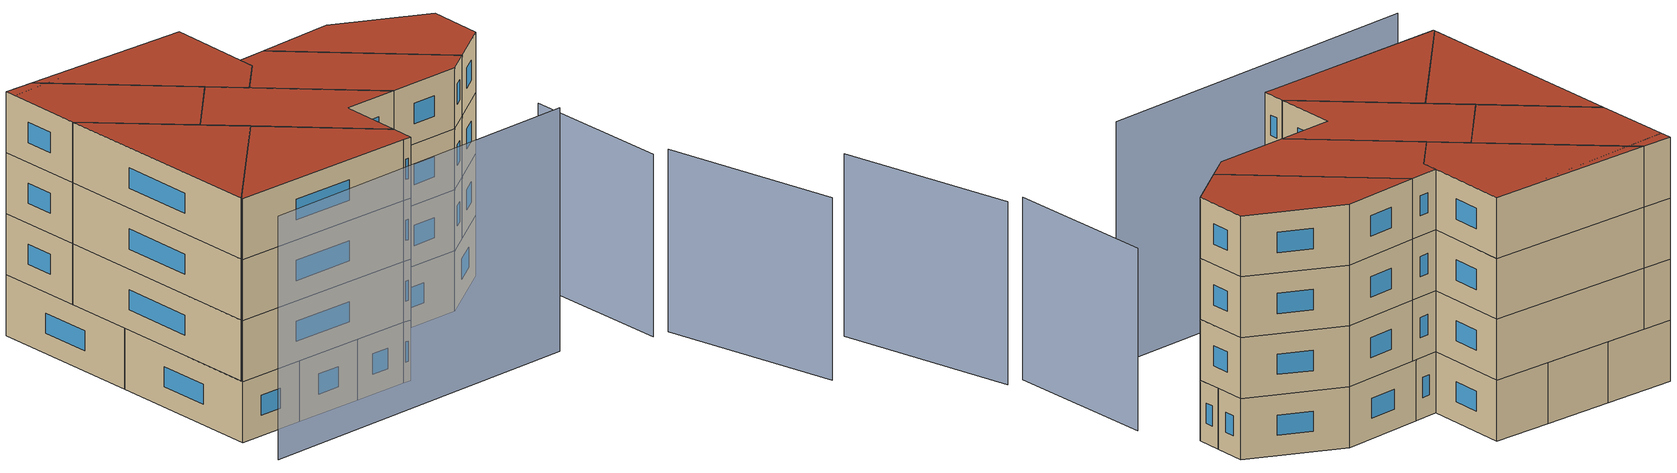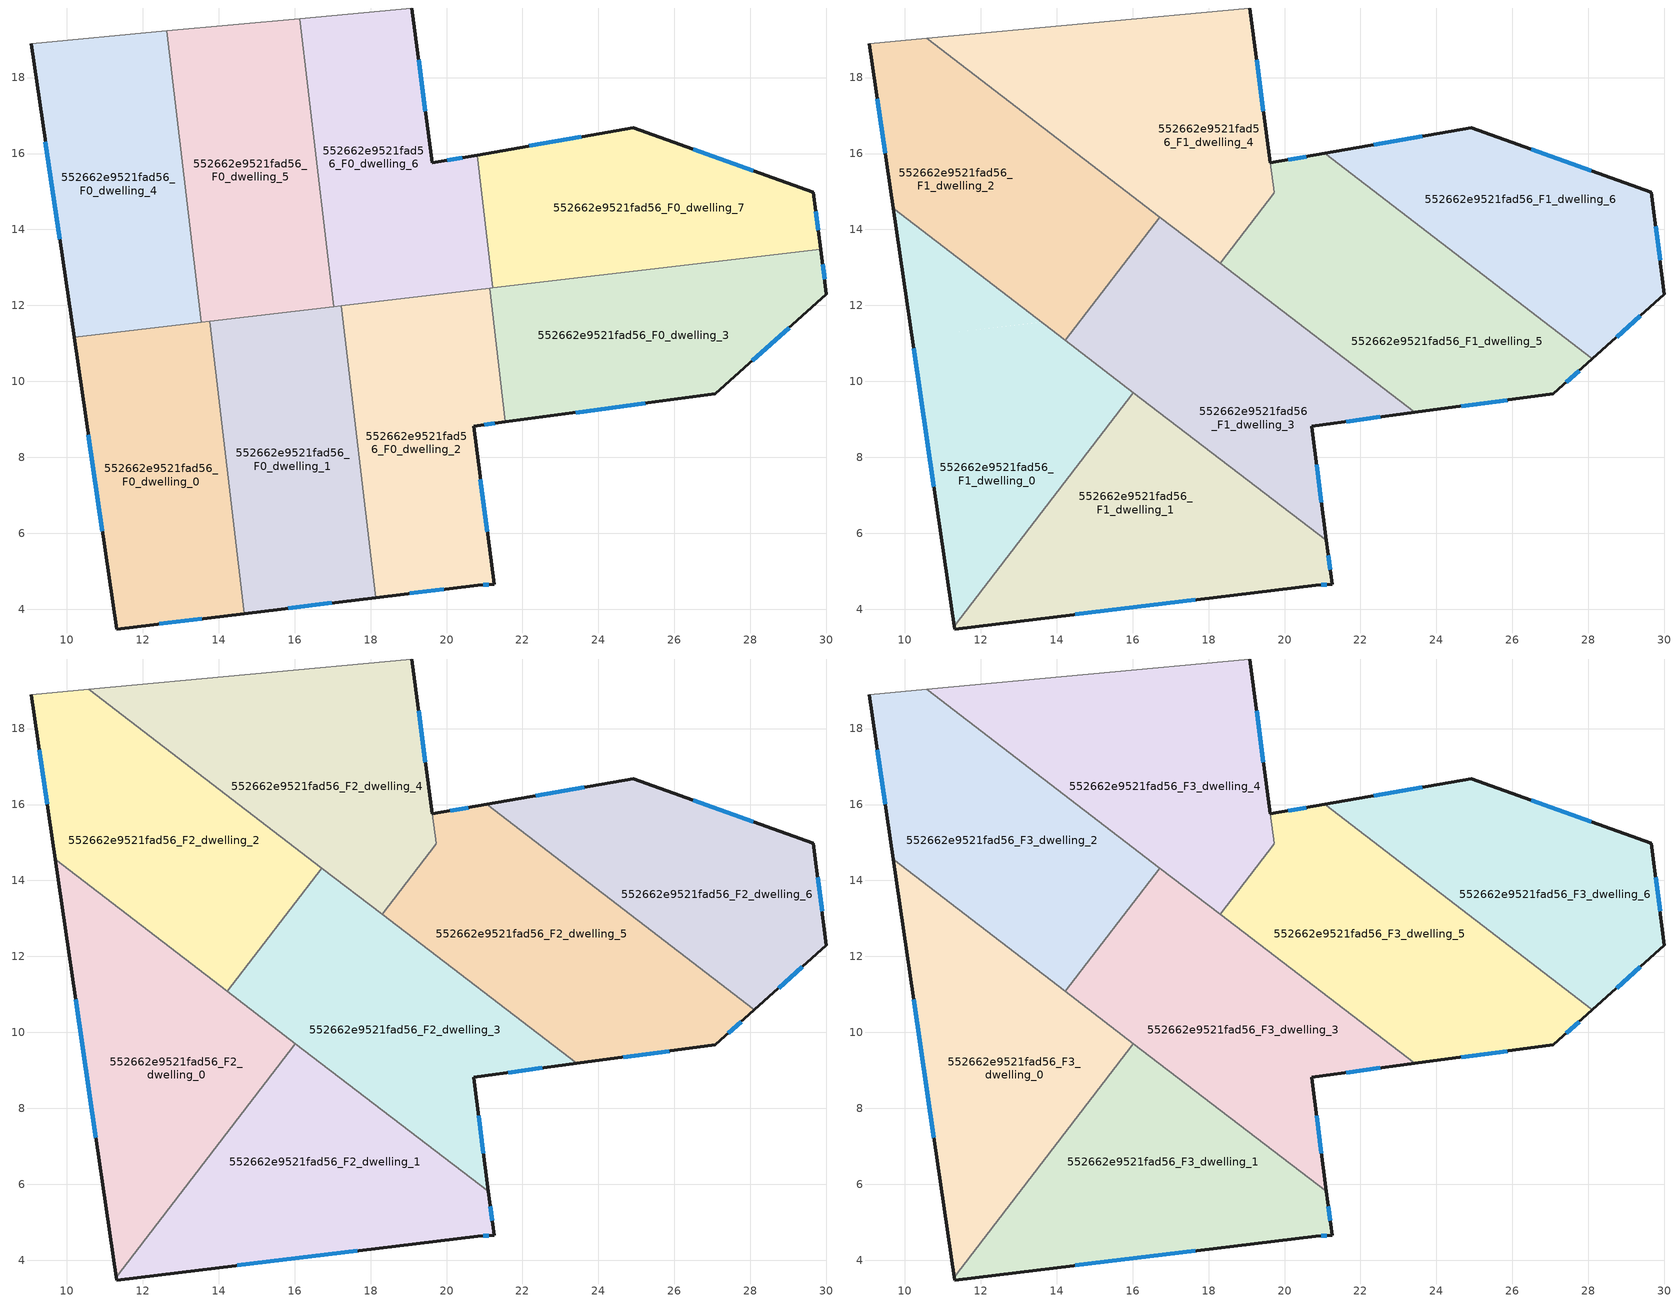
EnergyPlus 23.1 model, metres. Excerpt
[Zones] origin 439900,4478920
552662e9521fad56_F0_dwelling_0
 floor ground (EU_floor_Construction): 13.76,11.58 14.67,3.89 11.32,3.48 10.19,11.16 z0
 wall outside (EU_wall_Construction): 10.19,11.16 11.32,3.48 14.67,3.89 z0:3
 wall to 552662e9521fad56_F0_dwelling_1 (EU_wall_Construction): 14.67,3.89 13.76,11.58 z0:3
 wall to 552662e9521fad56_F0_dwelling_4 (EU_wall_Construction): 13.54,11.56 10.19,11.16 z0:3
 wall to 552662e9521fad56_F0_dwelling_5 (EU_wall_Construction): 13.76,11.58 13.54,11.56 z0:3
 window (EU_Window_Construction): 12.44,3.61 13.55,3.75 / 10.57,8.59 10.94,6.05 z1:2
552662e9521fad56_F0_dwelling_1
 floor ground (EU_floor_Construction): 17.22,11.99 18.13,4.31 14.67,3.89 13.76,11.58 z0
 wall outside (EU_wall_Construction): 14.67,3.89 18.13,4.31 z0:3
 wall to 552662e9521fad56_F0_dwelling_2 (EU_wall_Construction): 18.13,4.31 17.22,11.99 z0:3
 wall to 552662e9521fad56_F0_dwelling_5 (EU_wall_Construction): 17.03,11.97 13.76,11.58 z0:3
 wall to 552662e9521fad56_F0_dwelling_6 (EU_wall_Construction): 17.22,11.99 17.03,11.97 z0:3
 window (EU_Window_Construction): 15.83,4.03 16.97,4.17 z1:2
552662e9521fad56_F0_dwelling_2
 floor ground (EU_floor_Construction): 21.14,12.45 21.55,8.93 20.71,8.82 21.26,4.65 20.82,4.63 18.13,4.31 17.22,11.99 z0
 wall outside (EU_wall_Construction): 18.13,4.31 20.82,4.63 21.26,4.65 20.71,8.82 21.55,8.93 z0:3
 wall to 552662e9521fad56_F0_dwelling_3 (EU_wall_Construction): 21.55,8.93 21.14,12.45 z0:3
 wall to 552662e9521fad56_F0_dwelling_6 (EU_wall_Construction): 21.14,12.45 17.22,11.99 z0:3
 window (EU_Window_Construction): 19.03,4.42 19.92,4.52 / 20.99,8.86 21.27,8.89 / 21.07,6.05 20.89,7.43 / 20.97,4.64 21.11,4.65 z1:2
 ceiling adiabatic (EU_roof_Construction): 21.33,10.79 21.14,12.45 19.43,12.25 z3
552662e9521fad56_F0_dwelling_3
 floor ground (EU_floor_Construction): 29.85,13.48 30.01,12.3 27.08,9.67 21.55,8.93 21.14,12.45 z0
 wall outside (EU_wall_Construction): 21.55,8.93 27.08,9.67 30.01,12.3 29.85,13.48 z0:3
 wall to 552662e9521fad56_F0_dwelling_7 (EU_wall_Construction): 29.85,13.48 21.22,12.46 z0:3
 wall to 552662e9521fad56_F0_dwelling_6 (EU_wall_Construction): 21.22,12.46 21.13,12.45 z0:3
 window (EU_Window_Construction): 29.96,12.69 29.9,13.09 / 28.06,10.55 29.03,11.42 / 23.4,9.18 25.23,9.42 z1:2
552662e9521fad56_F0_dwelling_4
 floor ground (EU_floor_Construction): 12.63,19.23 13.54,11.56 10.19,11.16 9.06,18.89 z0
 wall outside (EU_wall_Construction): 9.06,18.89 10.19,11.16 z0:3
 wall to 552662e9521fad56_F0_dwelling_5 (EU_wall_Construction): 13.54,11.56 12.63,19.23 z0:3
 wall adiabatic (EU_wall_Construction): 12.63,19.23 9.06,18.89 z0:3
 window (EU_Window_Construction): 9.44,16.31 9.81,13.75 z1:2
 ceiling adiabatic (EU_roof_Construction): 13.53,11.61 12.86,17.28 10.58,19.04 12.63,19.23 9.06,18.89 10.19,11.16 9.69,14.55 z3
552662e9521fad56_F0_dwelling_5
 floor ground (EU_floor_Construction): 16.13,19.56 17.03,11.97 13.54,11.56 12.63,19.23 z0
 wall to 552662e9521fad56_F0_dwelling_6 (EU_wall_Construction): 17.03,11.97 16.13,19.56 z0:3
 wall adiabatic (EU_wall_Construction): 16.13,19.56 12.63,19.23 z0:3
552662e9521fad56_F0_dwelling_6
 floor ground (EU_floor_Construction): 19.09,19.83 19.62,15.75 20.8,15.96 21.22,12.46 17.03,11.97 16.13,19.56 z0
 wall outside (EU_wall_Construction): 20.8,15.96 19.62,15.75 19.09,19.83 z0:3
 wall adiabatic (EU_wall_Construction): 19.09,19.83 16.13,19.56 z0:3
 wall to 552662e9521fad56_F0_dwelling_7 (EU_wall_Construction): 21.22,12.46 20.8,15.96 z0:3
 window (EU_Window_Construction): 19.44,17.12 19.27,18.47 / 20.41,15.89 20.02,15.82 z1:2
552662e9521fad56_F0_dwelling_7
 floor ground (EU_floor_Construction): 29.66,14.97 29.85,13.48 21.22,12.46 20.8,15.96 24.92,16.68 z0
 wall outside (EU_wall_Construction): 29.85,13.48 29.66,14.97 24.92,16.68 20.8,15.96 z0:3
 window (EU_Window_Construction): 23.54,16.44 22.18,16.2 / 28.07,15.54 26.5,16.11 / 29.79,13.98 29.72,14.48 z1:2
 ceiling adiabatic (EU_roof_Construction): 25.08,12.92 21.05,16 20.8,15.96 21.22,12.46 z3
552662e9521fad56_F1_dwelling_0
 floor to 552662e9521fad56_F0_dwelling_0 (EU_floor_Construction): 13.78,11.42 14.25,7.4 11.3,3.55 10.19,11.16 13.6,11.56 z3
 floor to 552662e9521fad56_F0_dwelling_1 (EU_floor_Construction): 16.02,9.71 14.25,7.4 13.78,11.42 z3
 floor to 552662e9521fad56_F0_dwelling_4 (EU_floor_Construction): 13.53,11.61 13.54,11.56 10.19,11.16 9.69,14.55 z3
 wall outside (EU_wall_Construction): 9.69,14.55 11.3,3.55 z3:6
 wall to 552662e9521fad56_F1_dwelling_1 (EU_wall_Construction): 11.3,3.55 16.02,9.71 z3:6
 wall to 552662e9521fad56_F1_dwelling_2 (EU_wall_Construction): 14.23,11.08 9.69,14.55 z3:6
 wall to 552662e9521fad56_F1_dwelling_3 (EU_wall_Construction): 16.02,9.71 14.23,11.08 z3:6
 window (EU_Window_Construction): 10.23,10.88 10.77,7.23 z4:5
552662e9521fad56_F1_dwelling_1
 floor to 552662e9521fad56_F0_dwelling_1 (EU_floor_Construction): 17.64,8.46 18.13,4.31 14.67,3.89 14.25,7.4 16.02,9.71 z3
 floor to 552662e9521fad56_F0_dwelling_0 (EU_floor_Construction): 14.25,7.4 14.67,3.89 11.32,3.48 11.3,3.55 z3
 floor to 552662e9521fad56_F0_dwelling_2 (EU_floor_Construction): 21.1,5.81 21.26,4.65 20.82,4.63 18.13,4.31 17.64,8.46 z3
 wall outside (EU_wall_Construction): 11.3,3.55 11.32,3.48 20.82,4.63 21.26,4.65 21.1,5.81 z3:6
 wall to 552662e9521fad56_F1_dwelling_3 (EU_wall_Construction): 21.1,5.81 16.02,9.71 z3:6
 window (EU_Window_Construction): 20.97,4.64 21.11,4.65 / 14.49,3.86 17.64,4.25 / 21.2,5.04 21.15,5.42 z4:5
552662e9521fad56_F1_dwelling_2
 floor adiabatic (EU_floor_Construction): 12.86,17.28 13.53,11.61 9.69,14.55 9.06,18.89 10.58,19.04 z3
 floor to 552662e9521fad56_F0_dwelling_0 (EU_floor_Construction): 13.76,11.58 13.78,11.42 13.6,11.56 z3
 floor to 552662e9521fad56_F0_dwelling_5 (EU_floor_Construction): 16.72,14.33 14.7,11.69 13.6,11.56 13.53,11.61 12.86,17.28 z3
 floor to 552662e9521fad56_F0_dwelling_1 (EU_floor_Construction): 14.7,11.69 14.23,11.08 13.78,11.42 13.76,11.58 z3
 wall outside (EU_wall_Construction): 9.06,18.89 9.69,14.55 z3:6
 wall adiabatic (EU_wall_Construction): 10.58,19.04 9.06,18.89 z3:6
 wall to 552662e9521fad56_F1_dwelling_3 (EU_wall_Construction): 14.23,11.08 16.72,14.33 z3:6
 wall to 552662e9521fad56_F1_dwelling_4 (EU_wall_Construction): 16.72,14.33 10.58,19.04 z3:6
 window (EU_Window_Construction): 9.27,17.44 9.48,16 z4:5
552662e9521fad56_F1_dwelling_3
 floor to 552662e9521fad56_F0_dwelling_2 (EU_floor_Construction): 21.33,10.79 21.55,8.93 20.71,8.82 20.71,8.81 21.1,5.81 17.64,8.46 17.22,11.99 19.43,12.25 z3
 floor to 552662e9521fad56_F0_dwelling_3 (EU_floor_Construction): 23.43,9.18 21.55,8.93 21.33,10.79 z3
 floor to 552662e9521fad56_F0_dwelling_6 (EU_floor_Construction): 19.43,12.25 17.03,11.97 16.75,14.3 z3
 floor to 552662e9521fad56_F0_dwelling_1 (EU_floor_Construction): 17.22,11.99 17.64,8.46 14.23,11.08 14.7,11.69 z3
 floor to 552662e9521fad56_F0_dwelling_5 (EU_floor_Construction): 16.75,14.3 17.03,11.97 14.7,11.69 16.72,14.33 z3
 wall outside (EU_wall_Construction): 21.1,5.81 20.71,8.81 20.71,8.82 23.43,9.18 z3:6
 wall to 552662e9521fad56_F1_dwelling_5 (EU_wall_Construction): 23.43,9.18 18.3,13.12 z3:6
 wall to 552662e9521fad56_F1_dwelling_4 (EU_wall_Construction): 18.3,13.12 16.72,14.33 z3:6
 window (EU_Window_Construction): 20.97,6.81 20.84,7.81 / 21.62,8.94 22.52,9.06 z4:5
552662e9521fad56_F1_dwelling_4
 floor to 552662e9521fad56_F0_dwelling_6 (EU_floor_Construction): 19.09,19.83 19.62,15.75 19.72,14.97 18.3,13.12 16.75,14.3 16.13,19.56 z3
 floor to 552662e9521fad56_F0_dwelling_5 (EU_floor_Construction): 16.13,19.56 16.75,14.3 12.86,17.28 12.63,19.23 z3
 floor to 552662e9521fad56_F0_dwelling_4 (EU_floor_Construction): 12.63,19.23 12.86,17.28 10.58,19.04 z3
 wall outside (EU_wall_Construction): 19.62,15.75 19.09,19.83 z3:6
 wall adiabatic (EU_wall_Construction): 19.09,19.83 10.58,19.04 z3:6
 wall to 552662e9521fad56_F1_dwelling_5 (EU_wall_Construction): 18.3,13.12 19.72,14.97 / 19.72,14.98 19.62,15.75 z3:6
 window (EU_Window_Construction): 19.44,17.12 19.27,18.47 z4:5
552662e9521fad56_F1_dwelling_5
 floor to 552662e9521fad56_F0_dwelling_3 (EU_floor_Construction): 28.11,10.6 27.08,9.67 23.43,9.18 21.33,10.79 21.14,12.45 25.08,12.92 z3
 floor to 552662e9521fad56_F0_dwelling_6 (EU_floor_Construction): 20.8,15.96 21.22,12.46 19.43,12.25 18.3,13.12 19.72,14.97 19.62,15.75 z3
 floor adiabatic (EU_floor_Construction): 25.08,12.92 21.14,12.45 21.33,10.79 23.43,9.18 18.3,13.12 19.43,12.25 21.22,12.46 20.8,15.96 19.62,15.75 21.05,16 z3
 wall outside (EU_wall_Construction): 21.05,16 19.62,15.75 / 23.43,9.18 27.08,9.67 28.11,10.59 z3:6
 wall to 552662e9521fad56_F1_dwelling_6 (EU_wall_Construction): 28.11,10.59 21.05,16 z3:6
 window (EU_Window_Construction): 20.57,15.92 20.1,15.84 / 27.42,9.98 27.77,10.29 / 24.65,9.35 25.86,9.51 z4:5
552662e9521fad56_F1_dwelling_6
 floor to 552662e9521fad56_F0_dwelling_7 (EU_floor_Construction): 29.66,14.97 29.85,13.48 25.08,12.92 21.05,16 24.92,16.68 z3
 floor to 552662e9521fad56_F0_dwelling_3 (EU_floor_Construction): 29.85,13.48 30.01,12.3 28.11,10.6 25.08,12.92 z3
 wall outside (EU_wall_Construction): 28.11,10.59 30.01,12.3 29.66,14.97 24.92,16.68 21.05,16 z3:6
 window (EU_Window_Construction): 28.74,11.16 29.37,11.73 / 23.63,16.45 22.35,16.23 / 28.07,15.54 26.5,16.11 / 29.89,13.19 29.77,14.08 z4:5
552662e9521fad56_F2_dwelling_0
 floor to 552662e9521fad56_F1_dwelling_0 (EU_floor_Construction): 16.02,9.71 11.3,3.55 9.69,14.55 z6
 wall outside (EU_wall_Construction): 9.69,14.55 11.3,3.55 z6:9
 wall to 552662e9521fad56_F2_dwelling_1 (EU_wall_Construction): 11.3,3.55 16.02,9.71 z6:9
 wall to 552662e9521fad56_F2_dwelling_2 (EU_wall_Construction): 14.23,11.08 9.69,14.55 z6:9
 wall to 552662e9521fad56_F2_dwelling_3 (EU_wall_Construction): 16.02,9.71 14.23,11.08 z6:9
 window (EU_Window_Construction): 10.23,10.88 10.77,7.23 z7:8
552662e9521fad56_F2_dwelling_1
 floor to 552662e9521fad56_F1_dwelling_1 (EU_floor_Construction): 21.1,5.81 21.26,4.65 20.82,4.63 11.32,3.48 11.3,3.55 16.02,9.71 z6
 wall outside (EU_wall_Construction): 11.3,3.55 11.32,3.48 20.82,4.63 21.26,4.65 21.1,5.81 z6:9
 wall to 552662e9521fad56_F2_dwelling_3 (EU_wall_Construction): 21.1,5.81 16.02,9.71 z6:9
 window (EU_Window_Construction): 20.97,4.64 21.11,4.65 / 14.49,3.86 17.64,4.25 / 21.2,5.04 21.15,5.42 z7:8
552662e9521fad56_F2_dwelling_2
 floor to 552662e9521fad56_F1_dwelling_2 (EU_floor_Construction): 16.72,14.33 14.23,11.08 9.69,14.55 9.06,18.89 10.58,19.04 z6
 wall outside (EU_wall_Construction): 9.06,18.89 9.69,14.55 z6:9
 wall adiabatic (EU_wall_Construction): 10.58,19.04 9.06,18.89 z6:9
 wall to 552662e9521fad56_F2_dwelling_3 (EU_wall_Construction): 14.23,11.08 16.72,14.33 z6:9
 wall to 552662e9521fad56_F2_dwelling_4 (EU_wall_Construction): 16.72,14.33 10.58,19.04 z6:9
 window (EU_Window_Construction): 9.27,17.44 9.48,16 z7:8
552662e9521fad56_F2_dwelling_3
 floor to 552662e9521fad56_F1_dwelling_3 (EU_floor_Construction): 23.43,9.18 20.71,8.82 20.71,8.81 21.1,5.81 14.23,11.08 16.72,14.33 z6
 wall outside (EU_wall_Construction): 21.1,5.81 20.71,8.81 20.71,8.82 23.43,9.18 z6:9
 wall to 552662e9521fad56_F2_dwelling_5 (EU_wall_Construction): 23.43,9.18 18.3,13.12 z6:9
 wall to 552662e9521fad56_F2_dwelling_4 (EU_wall_Construction): 18.3,13.12 16.72,14.33 z6:9
 window (EU_Window_Construction): 20.97,6.81 20.84,7.81 / 21.62,8.94 22.52,9.06 z7:8
552662e9521fad56_F2_dwelling_4
 floor to 552662e9521fad56_F1_dwelling_4 (EU_floor_Construction): 19.09,19.83 19.62,15.75 19.72,14.97 18.3,13.12 10.58,19.04 z6
 wall outside (EU_wall_Construction): 19.62,15.75 19.09,19.83 z6:9
 wall adiabatic (EU_wall_Construction): 19.09,19.83 10.58,19.04 z6:9
 wall to 552662e9521fad56_F2_dwelling_5 (EU_wall_Construction): 18.3,13.12 19.72,14.97 / 19.72,14.98 19.62,15.75 z6:9
 window (EU_Window_Construction): 19.44,17.12 19.27,18.47 z7:8
552662e9521fad56_F2_dwelling_5
 floor to 552662e9521fad56_F1_dwelling_5 (EU_floor_Construction): 28.11,10.59 27.08,9.67 23.43,9.18 18.3,13.12 19.73,14.98 19.62,15.75 21.05,16 z6
 wall outside (EU_wall_Construction): 21.05,16 19.62,15.75 / 23.43,9.18 27.08,9.67 28.11,10.59 z6:9
 wall to 552662e9521fad56_F2_dwelling_6 (EU_wall_Construction): 28.11,10.59 21.05,16 z6:9
 window (EU_Window_Construction): 20.57,15.92 20.1,15.84 / 27.42,9.98 27.77,10.29 / 24.65,9.35 25.86,9.51 z7:8
552662e9521fad56_F2_dwelling_6
 floor to 552662e9521fad56_F1_dwelling_6 (EU_floor_Construction): 29.66,14.97 30.01,12.3 28.11,10.59 21.05,16 24.92,16.68 z6
 wall outside (EU_wall_Construction): 28.11,10.59 30.01,12.3 29.66,14.97 24.92,16.68 21.05,16 z6:9
 window (EU_Window_Construction): 28.74,11.16 29.37,11.73 / 23.63,16.45 22.35,16.23 / 28.07,15.54 26.5,16.11 / 29.89,13.19 29.77,14.08 z7:8
552662e9521fad56_F3_dwelling_0
 floor to 552662e9521fad56_F2_dwelling_0 (EU_floor_Construction): 16.02,9.71 11.3,3.55 9.69,14.55 z9
 wall outside (EU_wall_Construction): 9.69,14.55 11.3,3.55 z9:12
 wall to 552662e9521fad56_F3_dwelling_1 (EU_wall_Construction): 11.3,3.55 16.02,9.71 z9:12
 wall to 552662e9521fad56_F3_dwelling_2 (EU_wall_Construction): 14.23,11.08 9.69,14.55 z9:12
 wall to 552662e9521fad56_F3_dwelling_3 (EU_wall_Construction): 16.02,9.71 14.23,11.08 z9:12
 window (EU_Window_Construction): 10.23,10.88 10.77,7.23 z10:11
 roof outside (EU_roof_Construction): 11.3,3.55 16.02,9.71 9.69,14.55 z12
552662e9521fad56_F3_dwelling_1
 floor to 552662e9521fad56_F2_dwelling_1 (EU_floor_Construction): 21.1,5.81 21.26,4.65 20.82,4.63 11.32,3.48 11.3,3.55 16.02,9.71 z9
 wall outside (EU_wall_Construction): 11.3,3.55 11.32,3.48 20.82,4.63 21.26,4.65 21.1,5.81 z9:12
 wall to 552662e9521fad56_F3_dwelling_3 (EU_wall_Construction): 21.1,5.81 16.02,9.71 z9:12
 window (EU_Window_Construction): 20.97,4.64 21.11,4.65 / 14.49,3.86 17.64,4.25 / 21.2,5.04 21.15,5.42 z10:11
 roof outside (EU_roof_Construction): 21.26,4.65 21.1,5.81 16.02,9.71 11.3,3.55 11.32,3.48 20.82,4.63 z12
552662e9521fad56_F3_dwelling_2
 floor to 552662e9521fad56_F2_dwelling_2 (EU_floor_Construction): 16.72,14.33 14.23,11.08 9.69,14.55 9.06,18.89 10.58,19.04 z9
 wall outside (EU_wall_Construction): 9.06,18.89 9.69,14.55 z9:12
 wall adiabatic (EU_wall_Construction): 10.58,19.04 9.06,18.89 z9:12
 wall to 552662e9521fad56_F3_dwelling_3 (EU_wall_Construction): 14.23,11.08 16.72,14.33 z9:12
 wall to 552662e9521fad56_F3_dwelling_4 (EU_wall_Construction): 16.72,14.33 10.58,19.04 z9:12
 window (EU_Window_Construction): 9.27,17.44 9.48,16 z10:11
 roof outside (EU_roof_Construction): 14.23,11.08 16.72,14.33 10.58,19.04 9.06,18.89 9.69,14.55 z12
552662e9521fad56_F3_dwelling_3
 floor to 552662e9521fad56_F2_dwelling_3 (EU_floor_Construction): 23.43,9.18 20.71,8.82 20.71,8.81 21.1,5.81 14.23,11.08 16.72,14.33 z9
 wall outside (EU_wall_Construction): 21.1,5.81 20.71,8.81 20.71,8.82 23.43,9.18 z9:12
 wall to 552662e9521fad56_F3_dwelling_5 (EU_wall_Construction): 23.43,9.18 18.3,13.12 z9:12
 wall to 552662e9521fad56_F3_dwelling_4 (EU_wall_Construction): 18.3,13.12 16.72,14.33 z9:12
 window (EU_Window_Construction): 20.97,6.81 20.84,7.81 / 21.62,8.94 22.52,9.06 z10:11
 roof outside (EU_roof_Construction): 21.1,5.81 20.71,8.81 20.71,8.82 23.43,9.18 16.72,14.33 14.23,11.08 z12
552662e9521fad56_F3_dwelling_4
 floor to 552662e9521fad56_F2_dwelling_4 (EU_floor_Construction): 19.09,19.83 19.62,15.75 19.72,14.97 18.3,13.12 10.58,19.04 z9
 wall outside (EU_wall_Construction): 19.62,15.75 19.09,19.83 z9:12
 wall adiabatic (EU_wall_Construction): 19.09,19.83 10.58,19.04 z9:12
 wall to 552662e9521fad56_F3_dwelling_5 (EU_wall_Construction): 18.3,13.12 19.72,14.97 / 19.72,14.98 19.62,15.75 z9:12
 window (EU_Window_Construction): 19.44,17.12 19.27,18.47 z10:11
 roof outside (EU_roof_Construction): 18.3,13.12 19.72,14.97 19.62,15.75 19.09,19.83 10.58,19.04 z12
552662e9521fad56_F3_dwelling_5
 floor to 552662e9521fad56_F2_dwelling_5 (EU_floor_Construction): 28.11,10.59 27.08,9.67 23.43,9.18 18.3,13.12 19.73,14.98 19.62,15.75 21.05,16 z9
 wall outside (EU_wall_Construction): 21.05,16 19.62,15.75 / 23.43,9.18 27.08,9.67 28.11,10.59 z9:12
 wall to 552662e9521fad56_F3_dwelling_6 (EU_wall_Construction): 28.11,10.59 21.05,16 z9:12
 window (EU_Window_Construction): 20.57,15.92 20.1,15.84 / 27.42,9.98 27.77,10.29 / 24.65,9.35 25.86,9.51 z10:11
 roof outside (EU_roof_Construction): 27.08,9.67 28.11,10.59 21.05,16 19.62,15.75 19.73,14.98 18.3,13.12 23.43,9.18 z12
552662e9521fad56_F3_dwelling_6
 floor to 552662e9521fad56_F2_dwelling_6 (EU_floor_Construction): 29.66,14.97 30.01,12.3 28.11,10.59 21.05,16 24.92,16.68 z9
 wall outside (EU_wall_Construction): 28.11,10.59 30.01,12.3 29.66,14.97 24.92,16.68 21.05,16 z9:12
 window (EU_Window_Construction): 28.74,11.16 29.37,11.73 / 23.63,16.45 22.35,16.23 / 28.07,15.54 26.5,16.11 / 29.89,13.19 29.77,14.08 z10:11
 roof outside (EU_roof_Construction): 30.01,12.3 29.66,14.97 24.92,16.68 21.05,16 28.11,10.59 z12
shading: 11.6,1.05 28.53,3.49 / 19.09,19.83 9.14,18.33 z0:12; 36.82,-5.95 33.7,2.47 / 32.86,2.4 31.71,9.82 z0:9
[Building]
EU S2 Campaign: North Axis=0; Terrain=City; Solar Distribution=FullExterior
[Site:Location]
Madrid: Latitude=40.5; Longitude=-3.5; Time Zone=1; Elevation=609
[SizingPeriod:WeatherFileDays]
AnnualSizingPeriod: Begin Month=1; Begin Day of Month=1; End Month=12; End Day of Month=31; Day of Week for Start Day=Monday; Use Weather File Daylight Saving Period=No; Use Weather File Rain and Snow Indicators=No
[MATERIAL]
EU_InternalMass_Material: Roughness=MediumRough; Thickness=0.1; Conductivity=1; Density=1800; Specific Heat=900; Thermal Absorptance=0.9; Solar Absorptance=0.7; Visible Absorptance=0.7
[MATERIAL:NOMASS] Roughness=MediumRough; Thermal Absorptance=0.9; Solar Absorptance=0.7; Visible Absorptance=0.7
Name | Thermal Resistance
EU_wall_NoMass | 0.459673
EU_roof_NoMass | 0.495815
EU_floor_NoMass | 0.788942
[WINDOWMATERIAL:SIMPLEGLAZINGSYSTEM]
EU_Window_SimpleGlazing: UFactor=4.26103; Solar Heat Gain Coefficient=0.85; Visible Transmittance=0.85
[CONSTRUCTION]
EU_wall_Construction: EU_wall_NoMass
EU_roof_Construction: EU_roof_NoMass
EU_floor_Construction: EU_floor_NoMass
EU_InternalMass_Construction: EU_InternalMass_Material
EU_Window_Construction: EU_Window_SimpleGlazing
[ZONE] Type=1; Multiplier=1; Ceiling Height=autocalculate; Floor Area=autocalculate; Part of Total Floor Area=Yes
Name | Volume
552662e9521fad56_F0_dwelling_0 | 81.09375
552662e9521fad56_F1_dwelling_0; 552662e9521fad56_F2_dwelling_0; 552662e9521fad56_F3_dwelling_0 | 92.6492
552662e9521fad56_F0_dwelling_1 | 81.0571
552662e9521fad56_F1_dwelling_1; 552662e9521fad56_F2_dwelling_1; 552662e9521fad56_F3_dwelling_1 | 92.6554
552662e9521fad56_F0_dwelling_2 | 81.0714
552662e9521fad56_F1_dwelling_2; 552662e9521fad56_F2_dwelling_2; 552662e9521fad56_F3_dwelling_2 | 92.6499
552662e9521fad56_F0_dwelling_3; 552662e9521fad56_F0_dwelling_5 | 81.0692
552662e9521fad56_F1_dwelling_3; 552662e9521fad56_F2_dwelling_3; 552662e9521fad56_F3_dwelling_3 | 92.6517
552662e9521fad56_F0_dwelling_4 | 81.0747
552662e9521fad56_F1_dwelling_4; 552662e9521fad56_F2_dwelling_4; 552662e9521fad56_F3_dwelling_4 | 96.9866
552662e9521fad56_F1_dwelling_5; 552662e9521fad56_F2_dwelling_5; 552662e9521fad56_F3_dwelling_5 | 98.8989
552662e9521fad56_F0_dwelling_6 | 81.0619
552662e9521fad56_F1_dwelling_6; 552662e9521fad56_F2_dwelling_6; 552662e9521fad56_F3_dwelling_6 | 82.0869
552662e9521fad56_F0_dwelling_7 | 81.0798
[INTERNALMASS] Construction=EU_InternalMass_Construction
Name | Zone or ZoneList | Surface Area
552662e9521fad56_F0_dwelling_0_EU_InternalMass | 552662e9521fad56_F0_dwelling_0 | 27.0313
552662e9521fad56_F0_dwelling_1_EU_InternalMass | 552662e9521fad56_F0_dwelling_1 | 27.019
552662e9521fad56_F0_dwelling_2_EU_InternalMass | 552662e9521fad56_F0_dwelling_2 | 27.0236
552662e9521fad56_F0_dwelling_3_EU_InternalMass | 552662e9521fad56_F0_dwelling_3 | 27.0231
552662e9521fad56_F0_dwelling_4_EU_InternalMass | 552662e9521fad56_F0_dwelling_4 | 27.0249
552662e9521fad56_F0_dwelling_5_EU_InternalMass | 552662e9521fad56_F0_dwelling_5 | 27.0231
552662e9521fad56_F0_dwelling_6_EU_InternalMass | 552662e9521fad56_F0_dwelling_6 | 27.0206
552662e9521fad56_F0_dwelling_7_EU_InternalMass | 552662e9521fad56_F0_dwelling_7 | 27.0267
552662e9521fad56_F1_dwelling_0_EU_InternalMass | 552662e9521fad56_F1_dwelling_0 | 30.8848
552662e9521fad56_F1_dwelling_1_EU_InternalMass | 552662e9521fad56_F1_dwelling_1 | 30.886
552662e9521fad56_F1_dwelling_2_EU_InternalMass | 552662e9521fad56_F1_dwelling_2 | 30.8838
552662e9521fad56_F1_dwelling_3_EU_InternalMass | 552662e9521fad56_F1_dwelling_3 | 30.8839
552662e9521fad56_F1_dwelling_4_EU_InternalMass | 552662e9521fad56_F1_dwelling_4 | 32.3297
552662e9521fad56_F1_dwelling_5_EU_InternalMass | 552662e9521fad56_F1_dwelling_5 | 32.9661
552662e9521fad56_F1_dwelling_6_EU_InternalMass | 552662e9521fad56_F1_dwelling_6 | 27.3622
552662e9521fad56_F2_dwelling_0_EU_InternalMass | 552662e9521fad56_F2_dwelling_0 | 30.8848
552662e9521fad56_F2_dwelling_1_EU_InternalMass | 552662e9521fad56_F2_dwelling_1 | 30.886
552662e9521fad56_F2_dwelling_2_EU_InternalMass | 552662e9521fad56_F2_dwelling_2 | 30.8838
552662e9521fad56_F2_dwelling_3_EU_InternalMass | 552662e9521fad56_F2_dwelling_3 | 30.8839
552662e9521fad56_F2_dwelling_4_EU_InternalMass | 552662e9521fad56_F2_dwelling_4 | 32.3297
552662e9521fad56_F2_dwelling_5_EU_InternalMass | 552662e9521fad56_F2_dwelling_5 | 32.9661
552662e9521fad56_F2_dwelling_6_EU_InternalMass | 552662e9521fad56_F2_dwelling_6 | 27.3622
552662e9521fad56_F3_dwelling_0_EU_InternalMass | 552662e9521fad56_F3_dwelling_0 | 30.8848
552662e9521fad56_F3_dwelling_1_EU_InternalMass | 552662e9521fad56_F3_dwelling_1 | 30.886
552662e9521fad56_F3_dwelling_2_EU_InternalMass | 552662e9521fad56_F3_dwelling_2 | 30.8838
552662e9521fad56_F3_dwelling_3_EU_InternalMass | 552662e9521fad56_F3_dwelling_3 | 30.8839
552662e9521fad56_F3_dwelling_4_EU_InternalMass | 552662e9521fad56_F3_dwelling_4 | 32.3297
552662e9521fad56_F3_dwelling_5_EU_InternalMass | 552662e9521fad56_F3_dwelling_5 | 32.9661
552662e9521fad56_F3_dwelling_6_EU_InternalMass | 552662e9521fad56_F3_dwelling_6 | 27.3622
[OTHEREQUIPMENT] Fuel Type=Electricity; Design Level Calculation Method=Watts/Area; Power per Zone Floor Area=1; Fraction Latent=0; Fraction Radiant=0; Fraction Lost=0; Carbon Dioxide Generation Rate=0; EndUse Subcategory=EU_Step8_InternalGains
Name | Zone or ZoneList or Space or SpaceList | Schedule
EU_Step8_InternalGain_552662e9521fad56_F0_dwelling_0_f000 | 552662e9521fad56_F0_dwelling_0 | EU_Step8_GainSchedule_552662e9521fad56_F0_dwelling_0_f000
EU_Step8_InternalGain_552662e9521fad56_F0_dwelling_1_f000 | 552662e9521fad56_F0_dwelling_1 | EU_Step8_GainSchedule_552662e9521fad56_F0_dwelling_1_f000
EU_Step8_InternalGain_552662e9521fad56_F0_dwelling_2_f000 | 552662e9521fad56_F0_dwelling_2 | EU_Step8_GainSchedule_552662e9521fad56_F0_dwelling_2_f000
EU_Step8_InternalGain_552662e9521fad56_F0_dwelling_3_f000 | 552662e9521fad56_F0_dwelling_3 | EU_Step8_GainSchedule_552662e9521fad56_F0_dwelling_3_f000
EU_Step8_InternalGain_552662e9521fad56_F0_dwelling_4_f000 | 552662e9521fad56_F0_dwelling_4 | EU_Step8_GainSchedule_552662e9521fad56_F0_dwelling_4_f000
EU_Step8_InternalGain_552662e9521fad56_F0_dwelling_5_f000 | 552662e9521fad56_F0_dwelling_5 | EU_Step8_GainSchedule_552662e9521fad56_F0_dwelling_5_f000
EU_Step8_InternalGain_552662e9521fad56_F0_dwelling_6_f000 | 552662e9521fad56_F0_dwelling_6 | EU_Step8_GainSchedule_552662e9521fad56_F0_dwelling_6_f000
EU_Step8_InternalGain_552662e9521fad56_F0_dwelling_7_f000 | 552662e9521fad56_F0_dwelling_7 | EU_Step8_GainSchedule_552662e9521fad56_F0_dwelling_7_f000
EU_Step8_InternalGain_552662e9521fad56_F1_dwelling_0_f000 | 552662e9521fad56_F1_dwelling_0 | EU_Step8_GainSchedule_552662e9521fad56_F1_dwelling_0_f000
EU_Step8_InternalGain_552662e9521fad56_F1_dwelling_1_f000 | 552662e9521fad56_F1_dwelling_1 | EU_Step8_GainSchedule_552662e9521fad56_F1_dwelling_1_f000
EU_Step8_InternalGain_552662e9521fad56_F1_dwelling_2_f000 | 552662e9521fad56_F1_dwelling_2 | EU_Step8_GainSchedule_552662e9521fad56_F1_dwelling_2_f000
EU_Step8_InternalGain_552662e9521fad56_F1_dwelling_3_f000 | 552662e9521fad56_F1_dwelling_3 | EU_Step8_GainSchedule_552662e9521fad56_F1_dwelling_3_f000
EU_Step8_InternalGain_552662e9521fad56_F1_dwelling_4_f000 | 552662e9521fad56_F1_dwelling_4 | EU_Step8_GainSchedule_552662e9521fad56_F1_dwelling_4_f000
EU_Step8_InternalGain_552662e9521fad56_F1_dwelling_5_f000 | 552662e9521fad56_F1_dwelling_5 | EU_Step8_GainSchedule_552662e9521fad56_F1_dwelling_5_f000
EU_Step8_InternalGain_552662e9521fad56_F1_dwelling_6_f000 | 552662e9521fad56_F1_dwelling_6 | EU_Step8_GainSchedule_552662e9521fad56_F1_dwelling_6_f000
EU_Step8_InternalGain_552662e9521fad56_F2_dwelling_0_f000 | 552662e9521fad56_F2_dwelling_0 | EU_Step8_GainSchedule_552662e9521fad56_F2_dwelling_0_f000
EU_Step8_InternalGain_552662e9521fad56_F2_dwelling_1_f000 | 552662e9521fad56_F2_dwelling_1 | EU_Step8_GainSchedule_552662e9521fad56_F2_dwelling_1_f000
EU_Step8_InternalGain_552662e9521fad56_F2_dwelling_2_f000 | 552662e9521fad56_F2_dwelling_2 | EU_Step8_GainSchedule_552662e9521fad56_F2_dwelling_2_f000
EU_Step8_InternalGain_552662e9521fad56_F2_dwelling_3_f000 | 552662e9521fad56_F2_dwelling_3 | EU_Step8_GainSchedule_552662e9521fad56_F2_dwelling_3_f000
EU_Step8_InternalGain_552662e9521fad56_F2_dwelling_4_f000 | 552662e9521fad56_F2_dwelling_4 | EU_Step8_GainSchedule_552662e9521fad56_F2_dwelling_4_f000
EU_Step8_InternalGain_552662e9521fad56_F2_dwelling_5_f000 | 552662e9521fad56_F2_dwelling_5 | EU_Step8_GainSchedule_552662e9521fad56_F2_dwelling_5_f000
EU_Step8_InternalGain_552662e9521fad56_F2_dwelling_6_f000 | 552662e9521fad56_F2_dwelling_6 | EU_Step8_GainSchedule_552662e9521fad56_F2_dwelling_6_f000
EU_Step8_InternalGain_552662e9521fad56_F3_dwelling_0_f000 | 552662e9521fad56_F3_dwelling_0 | EU_Step8_GainSchedule_552662e9521fad56_F3_dwelling_0_f000
EU_Step8_InternalGain_552662e9521fad56_F3_dwelling_1_f000 | 552662e9521fad56_F3_dwelling_1 | EU_Step8_GainSchedule_552662e9521fad56_F3_dwelling_1_f000
EU_Step8_InternalGain_552662e9521fad56_F3_dwelling_2_f000 | 552662e9521fad56_F3_dwelling_2 | EU_Step8_GainSchedule_552662e9521fad56_F3_dwelling_2_f000
EU_Step8_InternalGain_552662e9521fad56_F3_dwelling_3_f000 | 552662e9521fad56_F3_dwelling_3 | EU_Step8_GainSchedule_552662e9521fad56_F3_dwelling_3_f000
EU_Step8_InternalGain_552662e9521fad56_F3_dwelling_4_f000 | 552662e9521fad56_F3_dwelling_4 | EU_Step8_GainSchedule_552662e9521fad56_F3_dwelling_4_f000
EU_Step8_InternalGain_552662e9521fad56_F3_dwelling_5_f000 | 552662e9521fad56_F3_dwelling_5 | EU_Step8_GainSchedule_552662e9521fad56_F3_dwelling_5_f000
EU_Step8_InternalGain_552662e9521fad56_F3_dwelling_6_f000 | 552662e9521fad56_F3_dwelling_6 | EU_Step8_GainSchedule_552662e9521fad56_F3_dwelling_6_f000
[ZONEVENTILATION:DESIGNFLOWRATE] Schedule=EU_AlwaysOn; Design Flow Rate Calculation Method=AirChanges/Hour; Air Changes per Hour=0.719161; Ventilation Type=Natural; Fan Pressure Rise=0; Fan Total Efficiency=1; Constant Term Coefficient=1; Temperature Term Coefficient=0; Velocity Term Coefficient=0; Velocity Squared Term Coefficient=0; Minimum Indoor Temperature=-100; Maximum Indoor Temperature=100; Delta Temperature=-100; Minimum Outdoor Temperature=-100; Maximum Outdoor Temperature=100; Maximum Wind Speed=40
Name | Zone or ZoneList or Space or SpaceList
EU_ConstantAir_552662e9521fad56_F0_dwelling_0 | 552662e9521fad56_F0_dwelling_0
EU_ConstantAir_552662e9521fad56_F0_dwelling_1 | 552662e9521fad56_F0_dwelling_1
EU_ConstantAir_552662e9521fad56_F0_dwelling_2 | 552662e9521fad56_F0_dwelling_2
EU_ConstantAir_552662e9521fad56_F0_dwelling_3 | 552662e9521fad56_F0_dwelling_3
EU_ConstantAir_552662e9521fad56_F0_dwelling_4 | 552662e9521fad56_F0_dwelling_4
EU_ConstantAir_552662e9521fad56_F0_dwelling_5 | 552662e9521fad56_F0_dwelling_5
EU_ConstantAir_552662e9521fad56_F0_dwelling_6 | 552662e9521fad56_F0_dwelling_6
EU_ConstantAir_552662e9521fad56_F0_dwelling_7 | 552662e9521fad56_F0_dwelling_7
EU_ConstantAir_552662e9521fad56_F1_dwelling_0 | 552662e9521fad56_F1_dwelling_0
EU_ConstantAir_552662e9521fad56_F1_dwelling_1 | 552662e9521fad56_F1_dwelling_1
EU_ConstantAir_552662e9521fad56_F1_dwelling_2 | 552662e9521fad56_F1_dwelling_2
EU_ConstantAir_552662e9521fad56_F1_dwelling_3 | 552662e9521fad56_F1_dwelling_3
EU_ConstantAir_552662e9521fad56_F1_dwelling_4 | 552662e9521fad56_F1_dwelling_4
EU_ConstantAir_552662e9521fad56_F1_dwelling_5 | 552662e9521fad56_F1_dwelling_5
EU_ConstantAir_552662e9521fad56_F1_dwelling_6 | 552662e9521fad56_F1_dwelling_6
EU_ConstantAir_552662e9521fad56_F2_dwelling_0 | 552662e9521fad56_F2_dwelling_0
EU_ConstantAir_552662e9521fad56_F2_dwelling_1 | 552662e9521fad56_F2_dwelling_1
EU_ConstantAir_552662e9521fad56_F2_dwelling_2 | 552662e9521fad56_F2_dwelling_2
EU_ConstantAir_552662e9521fad56_F2_dwelling_3 | 552662e9521fad56_F2_dwelling_3
EU_ConstantAir_552662e9521fad56_F2_dwelling_4 | 552662e9521fad56_F2_dwelling_4
EU_ConstantAir_552662e9521fad56_F2_dwelling_5 | 552662e9521fad56_F2_dwelling_5
EU_ConstantAir_552662e9521fad56_F2_dwelling_6 | 552662e9521fad56_F2_dwelling_6
EU_ConstantAir_552662e9521fad56_F3_dwelling_0 | 552662e9521fad56_F3_dwelling_0
EU_ConstantAir_552662e9521fad56_F3_dwelling_1 | 552662e9521fad56_F3_dwelling_1
EU_ConstantAir_552662e9521fad56_F3_dwelling_2 | 552662e9521fad56_F3_dwelling_2
EU_ConstantAir_552662e9521fad56_F3_dwelling_3 | 552662e9521fad56_F3_dwelling_3
EU_ConstantAir_552662e9521fad56_F3_dwelling_4 | 552662e9521fad56_F3_dwelling_4
EU_ConstantAir_552662e9521fad56_F3_dwelling_5 | 552662e9521fad56_F3_dwelling_5
EU_ConstantAir_552662e9521fad56_F3_dwelling_6 | 552662e9521fad56_F3_dwelling_6
[HVACTEMPLATE:THERMOSTAT] Constant Heating Setpoint=20; Constant Cooling Setpoint=50
EU_HeatOnly_552662e9521fad56_F0_dwelling_0; EU_HeatOnly_552662e9521fad56_F0_dwelling_1; EU_HeatOnly_552662e9521fad56_F0_dwelling_2; EU_HeatOnly_552662e9521fad56_F0_dwelling_3; EU_HeatOnly_552662e9521fad56_F0_dwelling_4; EU_HeatOnly_552662e9521fad56_F0_dwelling_5; EU_HeatOnly_552662e9521fad56_F0_dwelling_6; EU_HeatOnly_552662e9521fad56_F0_dwelling_7; EU_HeatOnly_552662e9521fad56_F1_dwelling_0; EU_HeatOnly_552662e9521fad56_F1_dwelling_1; EU_HeatOnly_552662e9521fad56_F1_dwelling_2; EU_HeatOnly_552662e9521fad56_F1_dwelling_3; EU_HeatOnly_552662e9521fad56_F1_dwelling_4; EU_HeatOnly_552662e9521fad56_F1_dwelling_5; EU_HeatOnly_552662e9521fad56_F1_dwelling_6; EU_HeatOnly_552662e9521fad56_F2_dwelling_0; EU_HeatOnly_552662e9521fad56_F2_dwelling_1; EU_HeatOnly_552662e9521fad56_F2_dwelling_2; EU_HeatOnly_552662e9521fad56_F2_dwelling_3; EU_HeatOnly_552662e9521fad56_F2_dwelling_4; EU_HeatOnly_552662e9521fad56_F2_dwelling_5; EU_HeatOnly_552662e9521fad56_F2_dwelling_6; EU_HeatOnly_552662e9521fad56_F3_dwelling_0; EU_HeatOnly_552662e9521fad56_F3_dwelling_1; EU_HeatOnly_552662e9521fad56_F3_dwelling_2; EU_HeatOnly_552662e9521fad56_F3_dwelling_3; EU_HeatOnly_552662e9521fad56_F3_dwelling_4; EU_HeatOnly_552662e9521fad56_F3_dwelling_5; EU_HeatOnly_552662e9521fad56_F3_dwelling_6
[HVACTEMPLATE:ZONE:IDEALLOADSAIRSYSTEM] System Availability Schedule=EU_AlwaysOn; Maximum Heating Supply Air Temperature=50; Minimum Cooling Supply Air Temperature=13; Maximum Heating Supply Air Humidity Ratio=0.0156; Minimum Cooling Supply Air Humidity Ratio=0.0077; Heating Limit=NoLimit; Cooling Limit=NoLimit; Heating Availability Schedule=EU_AlwaysOn; Cooling Availability Schedule=EU_CoolingOff; Dehumidification Control Type=ConstantSensibleHeatRatio; Cooling Sensible Heat Ratio=0.7; Dehumidification Setpoint=60; Humidification Control Type=None; Humidification Setpoint=30; Outdoor Air Method=None; Outdoor Air Flow Rate per Person=0.00944; Outdoor Air Flow Rate per Zone Floor Area=0; Outdoor Air Flow Rate per Zone=0; Demand Controlled Ventilation Type=None; Outdoor Air Economizer Type=NoEconomizer; Heat Recovery Type=None; Sensible Heat Recovery Effectiveness=0.7; Latent Heat Recovery Effectiveness=0.65
Name | Template Thermostat
552662e9521fad56_F0_dwelling_0 | EU_HeatOnly_552662e9521fad56_F0_dwelling_0
552662e9521fad56_F0_dwelling_1 | EU_HeatOnly_552662e9521fad56_F0_dwelling_1
552662e9521fad56_F0_dwelling_2 | EU_HeatOnly_552662e9521fad56_F0_dwelling_2
552662e9521fad56_F0_dwelling_3 | EU_HeatOnly_552662e9521fad56_F0_dwelling_3
552662e9521fad56_F0_dwelling_4 | EU_HeatOnly_552662e9521fad56_F0_dwelling_4
552662e9521fad56_F0_dwelling_5 | EU_HeatOnly_552662e9521fad56_F0_dwelling_5
552662e9521fad56_F0_dwelling_6 | EU_HeatOnly_552662e9521fad56_F0_dwelling_6
552662e9521fad56_F0_dwelling_7 | EU_HeatOnly_552662e9521fad56_F0_dwelling_7
552662e9521fad56_F1_dwelling_0 | EU_HeatOnly_552662e9521fad56_F1_dwelling_0
552662e9521fad56_F1_dwelling_1 | EU_HeatOnly_552662e9521fad56_F1_dwelling_1
552662e9521fad56_F1_dwelling_2 | EU_HeatOnly_552662e9521fad56_F1_dwelling_2
552662e9521fad56_F1_dwelling_3 | EU_HeatOnly_552662e9521fad56_F1_dwelling_3
552662e9521fad56_F1_dwelling_4 | EU_HeatOnly_552662e9521fad56_F1_dwelling_4
552662e9521fad56_F1_dwelling_5 | EU_HeatOnly_552662e9521fad56_F1_dwelling_5
552662e9521fad56_F1_dwelling_6 | EU_HeatOnly_552662e9521fad56_F1_dwelling_6
552662e9521fad56_F2_dwelling_0 | EU_HeatOnly_552662e9521fad56_F2_dwelling_0
552662e9521fad56_F2_dwelling_1 | EU_HeatOnly_552662e9521fad56_F2_dwelling_1
552662e9521fad56_F2_dwelling_2 | EU_HeatOnly_552662e9521fad56_F2_dwelling_2
552662e9521fad56_F2_dwelling_3 | EU_HeatOnly_552662e9521fad56_F2_dwelling_3
552662e9521fad56_F2_dwelling_4 | EU_HeatOnly_552662e9521fad56_F2_dwelling_4
552662e9521fad56_F2_dwelling_5 | EU_HeatOnly_552662e9521fad56_F2_dwelling_5
552662e9521fad56_F2_dwelling_6 | EU_HeatOnly_552662e9521fad56_F2_dwelling_6
552662e9521fad56_F3_dwelling_0 | EU_HeatOnly_552662e9521fad56_F3_dwelling_0
552662e9521fad56_F3_dwelling_1 | EU_HeatOnly_552662e9521fad56_F3_dwelling_1
552662e9521fad56_F3_dwelling_2 | EU_HeatOnly_552662e9521fad56_F3_dwelling_2
552662e9521fad56_F3_dwelling_3 | EU_HeatOnly_552662e9521fad56_F3_dwelling_3
552662e9521fad56_F3_dwelling_4 | EU_HeatOnly_552662e9521fad56_F3_dwelling_4
552662e9521fad56_F3_dwelling_5 | EU_HeatOnly_552662e9521fad56_F3_dwelling_5
552662e9521fad56_F3_dwelling_6 | EU_HeatOnly_552662e9521fad56_F3_dwelling_6
[SIZING:ZONE] Zone Cooling Design Supply Air Temperature Input Method=SupplyAirTemperature; Zone Cooling Design Supply Air Temperature=13; Zone Heating Design Supply Air Temperature Input Method=SupplyAirTemperature; Zone Heating Design Supply Air Temperature=50; Zone Cooling Design Supply Air Humidity Ratio=0.008; Zone Heating Design Supply Air Humidity Ratio=0.008; Cooling Design Air Flow Method=DesignDay; Cooling Design Air Flow Rate=0; Cooling Minimum Air Flow per Zone Floor Area=0.000762; Cooling Minimum Air Flow=0; Cooling Minimum Air Flow Fraction=0.2; Heating Design Air Flow Method=DesignDay; Heating Design Air Flow Rate=0; Heating Maximum Air Flow per Zone Floor Area=0.002032; Heating Maximum Air Flow=0.141576; Heating Maximum Air Flow Fraction=0.3; Account for Dedicated Outdoor Air System=No; Dedicated Outdoor Air System Control Strategy=NeutralSupplyAir; Dedicated Outdoor Air Low Setpoint Temperature for Design=autosize; Dedicated Outdoor Air High Setpoint Temperature for Design=autosize; Zone Load Sizing Method=Sensible Load Only No Latent Load; Zone Latent Cooling Design Supply Air Humidity Ratio Input Method=HumidityRatioDifference; Zone Cooling Design Supply Air Humidity Ratio Difference=0.005; Zone Latent Heating Design Supply Air Humidity Ratio Input Method=HumidityRatioDifference; Zone Humidification Design Supply Air Humidity Ratio Difference=0.005
552662e9521fad56_F0_dwelling_0; 552662e9521fad56_F0_dwelling_1; 552662e9521fad56_F0_dwelling_2; 552662e9521fad56_F0_dwelling_3; 552662e9521fad56_F0_dwelling_4; 552662e9521fad56_F0_dwelling_5; 552662e9521fad56_F0_dwelling_6; 552662e9521fad56_F0_dwelling_7; 552662e9521fad56_F1_dwelling_0; 552662e9521fad56_F1_dwelling_1; 552662e9521fad56_F1_dwelling_2; 552662e9521fad56_F1_dwelling_3; 552662e9521fad56_F1_dwelling_4; 552662e9521fad56_F1_dwelling_5; 552662e9521fad56_F1_dwelling_6; 552662e9521fad56_F2_dwelling_0; 552662e9521fad56_F2_dwelling_1; 552662e9521fad56_F2_dwelling_2; 552662e9521fad56_F2_dwelling_3; 552662e9521fad56_F2_dwelling_4; 552662e9521fad56_F2_dwelling_5; 552662e9521fad56_F2_dwelling_6; 552662e9521fad56_F3_dwelling_0; 552662e9521fad56_F3_dwelling_1; 552662e9521fad56_F3_dwelling_2; 552662e9521fad56_F3_dwelling_3; 552662e9521fad56_F3_dwelling_4; 552662e9521fad56_F3_dwelling_5; 552662e9521fad56_F3_dwelling_6
[SCHEDULE:CONSTANT]
Name | Hourly Value
EU_AlwaysOn | 1
EU_CoolingOff | 0
[SCHEDULE:FILE] Column Number=1; Rows to Skip at Top=0; Number of Hours of Data=8760; Column Separator=Comma; Interpolate to Timestep=No; Minutes per Item=60; Adjust Schedule for Daylight Savings=Yes
Name | File
EU_Step8_GainSchedule_552662e9521fad56_F0_dwelling_0_f000 | ../../schedules/552662e9521fad56/552662e9521fad56_F0_dwelling_0_f000_gain.csv
EU_Step8_GainSchedule_552662e9521fad56_F0_dwelling_1_f000 | ../../schedules/552662e9521fad56/552662e9521fad56_F0_dwelling_1_f000_gain.csv
EU_Step8_GainSchedule_552662e9521fad56_F0_dwelling_2_f000 | ../../schedules/552662e9521fad56/552662e9521fad56_F0_dwelling_2_f000_gain.csv
EU_Step8_GainSchedule_552662e9521fad56_F0_dwelling_3_f000 | ../../schedules/552662e9521fad56/552662e9521fad56_F0_dwelling_3_f000_gain.csv
EU_Step8_GainSchedule_552662e9521fad56_F0_dwelling_4_f000 | ../../schedules/552662e9521fad56/552662e9521fad56_F0_dwelling_4_f000_gain.csv
EU_Step8_GainSchedule_552662e9521fad56_F0_dwelling_5_f000 | ../../schedules/552662e9521fad56/552662e9521fad56_F0_dwelling_5_f000_gain.csv
EU_Step8_GainSchedule_552662e9521fad56_F0_dwelling_6_f000 | ../../schedules/552662e9521fad56/552662e9521fad56_F0_dwelling_6_f000_gain.csv
EU_Step8_GainSchedule_552662e9521fad56_F0_dwelling_7_f000 | ../../schedules/552662e9521fad56/552662e9521fad56_F0_dwelling_7_f000_gain.csv
EU_Step8_GainSchedule_552662e9521fad56_F1_dwelling_0_f000 | ../../schedules/552662e9521fad56/552662e9521fad56_F1_dwelling_0_f000_gain.csv
EU_Step8_GainSchedule_552662e9521fad56_F1_dwelling_1_f000 | ../../schedules/552662e9521fad56/552662e9521fad56_F1_dwelling_1_f000_gain.csv
EU_Step8_GainSchedule_552662e9521fad56_F1_dwelling_2_f000 | ../../schedules/552662e9521fad56/552662e9521fad56_F1_dwelling_2_f000_gain.csv
EU_Step8_GainSchedule_552662e9521fad56_F1_dwelling_3_f000 | ../../schedules/552662e9521fad56/552662e9521fad56_F1_dwelling_3_f000_gain.csv
EU_Step8_GainSchedule_552662e9521fad56_F1_dwelling_4_f000 | ../../schedules/552662e9521fad56/552662e9521fad56_F1_dwelling_4_f000_gain.csv
EU_Step8_GainSchedule_552662e9521fad56_F1_dwelling_5_f000 | ../../schedules/552662e9521fad56/552662e9521fad56_F1_dwelling_5_f000_gain.csv
EU_Step8_GainSchedule_552662e9521fad56_F1_dwelling_6_f000 | ../../schedules/552662e9521fad56/552662e9521fad56_F1_dwelling_6_f000_gain.csv
EU_Step8_GainSchedule_552662e9521fad56_F2_dwelling_0_f000 | ../../schedules/552662e9521fad56/552662e9521fad56_F2_dwelling_0_f000_gain.csv
EU_Step8_GainSchedule_552662e9521fad56_F2_dwelling_1_f000 | ../../schedules/552662e9521fad56/552662e9521fad56_F2_dwelling_1_f000_gain.csv
EU_Step8_GainSchedule_552662e9521fad56_F2_dwelling_2_f000 | ../../schedules/552662e9521fad56/552662e9521fad56_F2_dwelling_2_f000_gain.csv
EU_Step8_GainSchedule_552662e9521fad56_F2_dwelling_3_f000 | ../../schedules/552662e9521fad56/552662e9521fad56_F2_dwelling_3_f000_gain.csv
EU_Step8_GainSchedule_552662e9521fad56_F2_dwelling_4_f000 | ../../schedules/552662e9521fad56/552662e9521fad56_F2_dwelling_4_f000_gain.csv
EU_Step8_GainSchedule_552662e9521fad56_F2_dwelling_5_f000 | ../../schedules/552662e9521fad56/552662e9521fad56_F2_dwelling_5_f000_gain.csv
EU_Step8_GainSchedule_552662e9521fad56_F2_dwelling_6_f000 | ../../schedules/552662e9521fad56/552662e9521fad56_F2_dwelling_6_f000_gain.csv
EU_Step8_GainSchedule_552662e9521fad56_F3_dwelling_0_f000 | ../../schedules/552662e9521fad56/552662e9521fad56_F3_dwelling_0_f000_gain.csv
EU_Step8_GainSchedule_552662e9521fad56_F3_dwelling_1_f000 | ../../schedules/552662e9521fad56/552662e9521fad56_F3_dwelling_1_f000_gain.csv
EU_Step8_GainSchedule_552662e9521fad56_F3_dwelling_2_f000 | ../../schedules/552662e9521fad56/552662e9521fad56_F3_dwelling_2_f000_gain.csv
EU_Step8_GainSchedule_552662e9521fad56_F3_dwelling_3_f000 | ../../schedules/552662e9521fad56/552662e9521fad56_F3_dwelling_3_f000_gain.csv
EU_Step8_GainSchedule_552662e9521fad56_F3_dwelling_4_f000 | ../../schedules/552662e9521fad56/552662e9521fad56_F3_dwelling_4_f000_gain.csv
EU_Step8_GainSchedule_552662e9521fad56_F3_dwelling_5_f000 | ../../schedules/552662e9521fad56/552662e9521fad56_F3_dwelling_5_f000_gain.csv
EU_Step8_GainSchedule_552662e9521fad56_F3_dwelling_6_f000 | ../../schedules/552662e9521fad56/552662e9521fad56_F3_dwelling_6_f000_gain.csv
